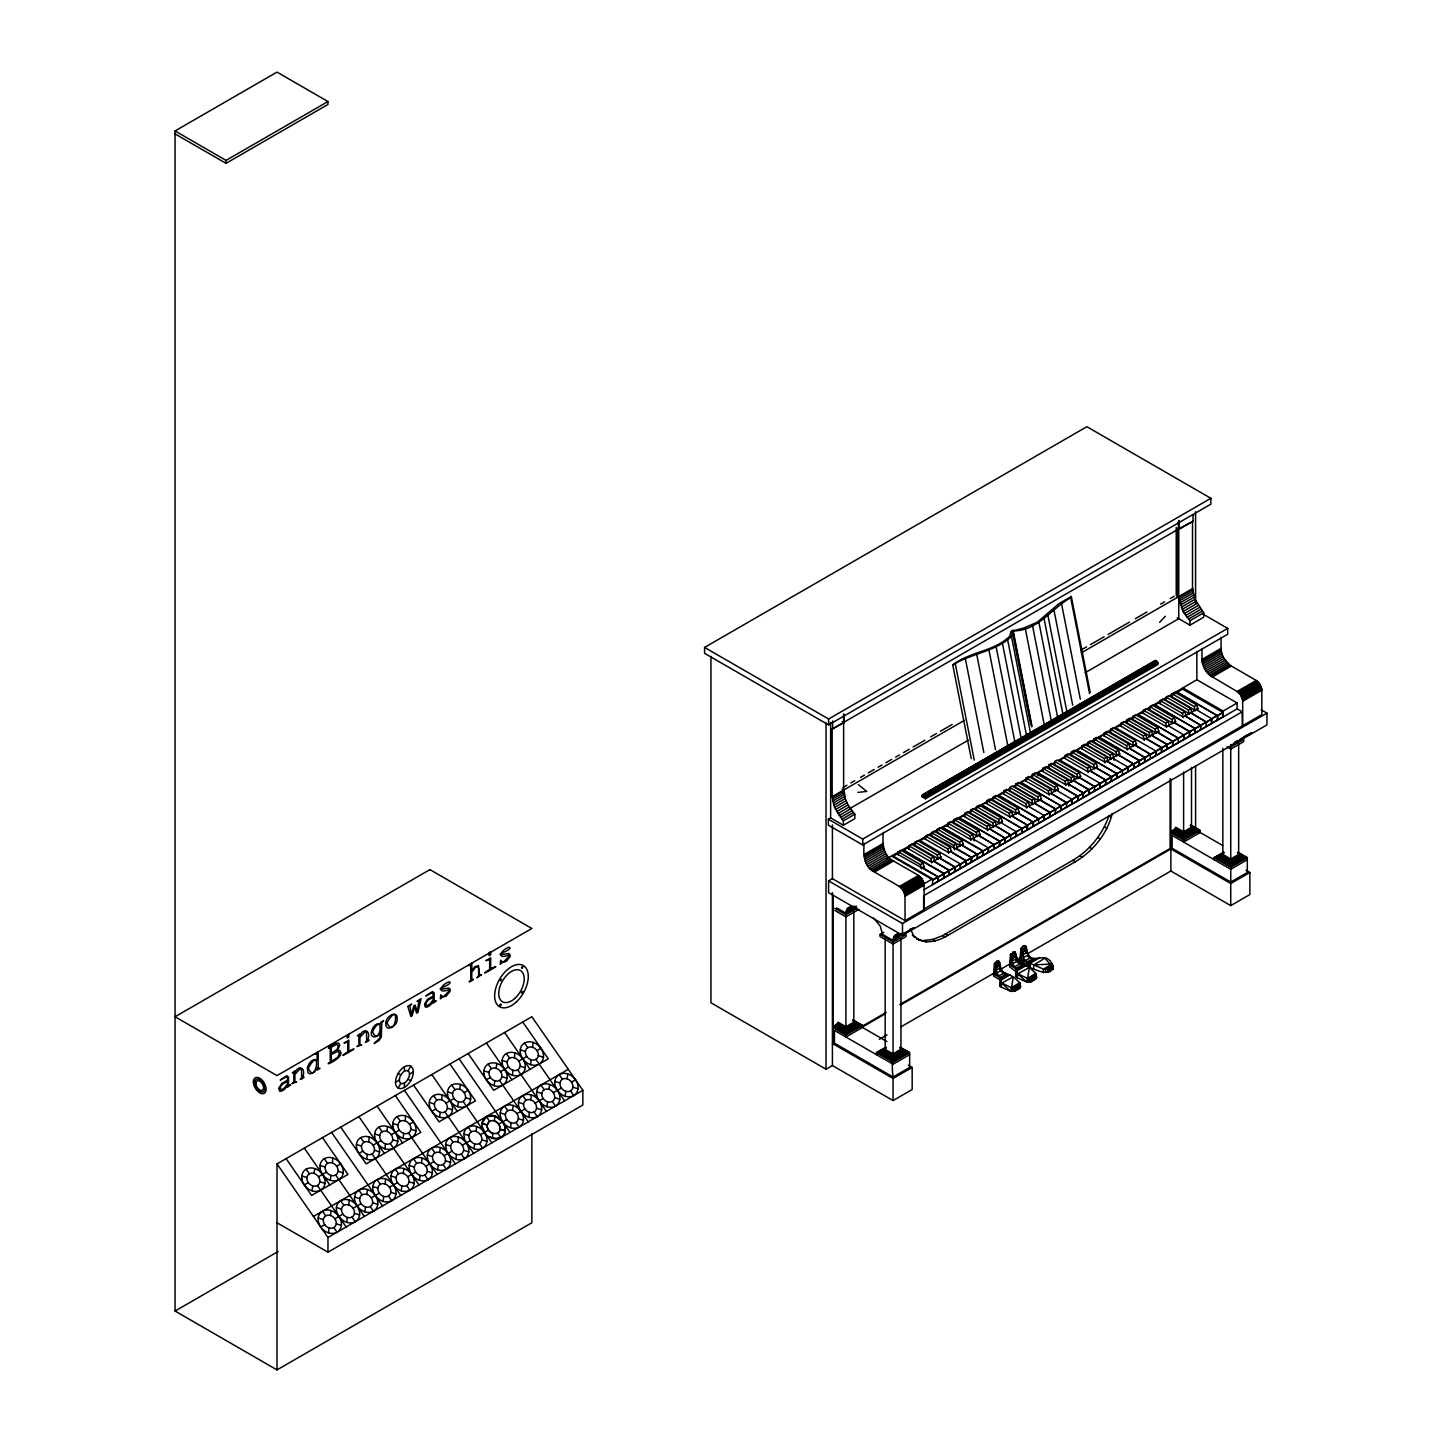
<?xml version="1.0" encoding="UTF-8"?>
<svg xmlns="http://www.w3.org/2000/svg" width="1442" height="1442" viewBox="0 0 1442 1442"><rect width="100%" height="100%" fill="white"/><g stroke="black" fill="none" stroke-linecap="round" stroke-linejoin="round"><path stroke-width="1.5" d="M834.882 1028.597L845.913 1034.959L862.478 1025.406C853.988 1019.746 843.083 1026.524 845.913 1037.032L862.478 1027.461L862.478 1025.406L853.285 1020.089M893.067 1077.012C891.264 1064.196 891.408 1043.269 909.632 1052.624L909.632 1067.459L893.067 1077.012L834.449 1043.179L834.449 1030.399L893.067 1064.25L909.632 1054.679M908.802 848.689L908.802 845.751L911.47 844.219L933.641 857.017L934.524 861.361M951.287 851.681L950.404 847.337L928.233 834.539L925.566 836.072L925.566 839.01L924.304 838.271L926.954 836.739M963.13 844.85L962.229 840.506L940.058 827.708L937.408 829.24L937.408 832.178L936.128 831.439M974.089 840.938L972.755 834.431L950.584 821.634L947.917 823.166L947.917 826.104L946.637 825.365M979.893 835.17L978.992 830.826L956.821 818.029L954.171 819.561L954.171 822.499L952.892 821.76L955.541 820.228M990.402 829.096L989.518 824.752L967.33 811.954L964.68 813.486L964.68 816.424L963.4 815.685M996.206 825.779L995.377 821.363L973.206 808.565L970.646 810.043L970.646 812.982L969.384 812.243M1002.226 822.264L1001.343 817.92L979.172 805.123L976.504 806.655L976.504 809.593L975.243 808.872M1018.989 812.585L1018.106 808.241L995.935 795.443L993.268 796.975L993.268 799.913L992.006 799.192M1009.761 790.396L1009.761 787.458L1012.302 785.98L1034.491 798.796L1035.32 803.212M1090.981 771.037L1090.08 766.693L1067.909 753.896L1065.259 755.428L1065.259 758.366L1063.98 757.627M1107.726 761.358L1106.843 757.014L1084.672 744.216L1082.023 745.748L1082.023 748.686L1080.743 747.947M1113.963 760.258L1112.701 753.625L1090.531 740.827L1087.989 742.306L1087.989 745.244L1086.709 744.505M1119.569 754.527L1118.668 750.182L1096.497 737.385L1093.847 738.917L1093.847 741.855L1092.567 741.116M1130.077 748.452L1129.194 744.108L1107.023 731.31L1104.356 732.842L1104.356 735.78L1103.094 735.041M1136.332 744.847L1135.431 740.503L1113.26 727.705L1110.61 729.237L1110.61 732.175L1109.331 731.436M1172.13 835.441L1172.13 848.22L1230.747 882.053L1247.312 872.5L1247.312 857.666L1238.119 852.348M1026.271 953.018L1026.307 947.106L1025.064 945.61L1023.225 945.916L1020.954 948.62L1019.782 960.967C1023.874 965.167 1055.724 982.453 1052.245 964.031C1045.72 951.305 1035.572 963.112 1027.587 955.938M836.739 907.955L845.913 913.255L848.293 907.685L855.737 907.054M873.582 918.049L880.251 926.143L882.612 934.434L893.067 940.472L895.446 934.903L903.575 933.875M1230.801 744.451L1230.747 745.514L1241.202 739.476M1010.049 974.864L1001.289 979.911L1000.514 982.399L1012.789 988.419L1019.602 985.661L1015.24 988.635L1015.384 990.744L1019.927 988.022L1020.089 984.201L1012.789 988.419L1010.824 991.375L1001.271 987.067L1001.667 983.102L1013.366 976.775L1019.8 982.759L1020.521 986.995L1014.645 991.069L1010.824 991.375L1013.366 976.775L1001.253 971.133M1026.109 965.599L1017.349 970.646L1016.574 973.116L1028.849 979.136L1035.662 976.396L1031.282 979.37L1031.445 981.479L1035.987 978.758L1036.149 974.936L1028.849 979.136L1026.866 982.11L1017.331 977.802L1017.728 973.819L1029.426 967.51L1035.861 973.476L1036.582 977.712L1030.706 981.786L1026.866 982.11L1029.426 967.51L1017.313 961.868M1043.251 972.647L1043.431 969.114L1052.245 964.031L1053.255 968.087L1045.558 972.539L1045.522 969.511L1052.822 965.311L1053.057 968.898L1047.775 971.944L1047.631 969.475L1052.822 965.311L1052.714 967.185L1044.855 958.155L1033.896 964.914L1033.535 968.916M883.387 832.322C882.107 842.452 882.919 856.025 893.571 861.018L918.518 875.42L921.961 878.737L924.106 884.307L924.16 909.578L905.053 920.609L904.999 895.338L902.836 889.786L899.411 886.451L874.465 872.049C863.812 867.057 862.983 853.484 864.263 843.354M1017.331 977.802L1015.709 975.946L1017.007 969.366L1009.634 964.59L1010.409 954.694L1014.519 951.702L1019.71 963.905L1014.537 966.897C1012.284 963.13 1009.688 956.425 1013.888 953.198L1015.763 953.198L1009.634 964.59L1009.634 966.825L1017.007 972.341L1017.007 969.366L1024.181 965.221M1006.534 976.09L1006.137 974.089L1000.063 977.586L993.592 973.855L994.349 963.977L996.62 961.255L998.459 960.967L999.703 962.463L1000.568 967.744L1003.668 973.17L998.477 976.162L993.592 973.855L995.971 964.626L997.828 962.463L999.703 962.463L993.592 973.855L993.592 976.09L1000.063 979.839L1000.802 983.48C1003.037 976.342 992.547 972.629 995.971 964.626L994.349 963.977M312.121 1190.822L312.68 1185.919M314.122 1173.428L314.698 1168.525M330.308 1180.313L330.885 1175.41M332.327 1162.919L332.886 1158.016M328.506 1232.856L329.064 1227.953M330.506 1215.462L331.083 1210.577M346.693 1222.347L347.27 1217.445M348.712 1204.971L349.27 1200.068M366.701 1159.296L367.277 1154.393M368.719 1141.92L369.278 1137.017M364.898 1211.839L365.457 1206.936M366.899 1194.463L367.476 1189.56M384.906 1148.787L385.465 1143.885M386.907 1131.411L387.483 1126.508M383.103 1201.33L383.662 1196.445M385.104 1183.954L385.663 1179.051M403.093 1138.279L403.67 1133.394M405.112 1120.903L405.671 1116M401.291 1190.84L401.849 1185.937M403.291 1173.446L403.868 1168.543M419.496 1180.331L420.055 1175.428M421.497 1162.937L422.055 1158.034M439.594 1117.226L440.171 1112.323M441.613 1099.831L442.171 1094.929M437.683 1169.822L438.26 1164.92M439.702 1152.428L440.261 1147.526M457.799 1106.717L458.358 1101.814M459.8 1089.323L460.377 1084.42M455.888 1159.314A12.87 10.4 46.1 0 0 468.758 1151.888A12.87 10.4 46.1 0 0 458.448 1137.035A12.87 10.4 46.1 0 0 445.596 1144.461L446.497 1150.518L450.264 1155.961L455.888 1159.314L456.447 1154.411M457.889 1141.92L458.448 1137.035M474.076 1148.805A12.87 10.4 46.1 0 0 486.945 1141.379A12.87 10.4 46.1 0 0 476.653 1126.526A12.87 10.4 46.1 0 0 463.783 1133.953L464.703 1140.027L468.47 1145.453L474.076 1148.805L474.652 1143.903M476.094 1131.429L476.653 1126.526M494.191 1085.7L494.75 1080.797M496.192 1068.306L496.769 1063.421M496.282 1133.538L492.84 1133.394A7.21 5.822 46.1 0 1 487.072 1125.084L481.988 1123.444A12.87 10.4 46.1 0 1 486.278 1116.649L494.858 1116.018L502.663 1121.912A12.87 10.4 46.1 0 1 500.951 1137.612A12.87 10.4 46.1 0 1 492.281 1138.297L492.948 1133.34A7.21 5.822 46.1 0 1 487.18 1125.012L482.079 1123.39L486.387 1116.595A12.87 10.4 46.1 0 1 502.771 1121.84C515.154 1143.2 479.555 1143.668 482.079 1123.39M494.948 1115.964L494.282 1120.921A7.21 5.822 46.1 0 1 500.05 1129.248L505.151 1130.87L500.158 1129.176A7.21 5.822 46.1 0 0 494.39 1120.867L492.587 1120.596M512.379 1075.191L512.955 1070.288M514.397 1057.815L514.956 1052.912M510.576 1127.734L511.135 1122.831M512.577 1110.358L513.154 1105.455M530.584 1064.683L531.143 1059.78M532.585 1047.307L533.161 1042.404M528.763 1117.226L529.34 1112.323M530.782 1099.849L531.341 1094.947M546.969 1106.717L547.527 1101.832M548.969 1089.341L549.546 1084.438M565.174 1096.226L565.733 1091.324M567.175 1078.832L567.733 1073.929M1001.271 987.067L999.973 986.274L1000.514 982.399M1016.033 977.009L1016.574 973.116M1016.862 974.197L1017.349 970.646M1000.243 981.497L999.973 986.274M1015.709 975.946L1016.304 972.232M926.485 941.896L916.463 938.616C926.269 944.636 938.778 940.959 947.899 935.353L1075.335 861.775C1093.054 851.177 1107.492 833.602 1112.269 813.324M1001.289 979.911L1000.946 981.623L1000.946 978.631L1008.12 974.486M1000.063 970.124L998.891 961.363L999.468 965.743M1025.064 945.61L1026.307 947.106L1019.782 958.732L1025.082 960.805L1030.255 957.812L1027.173 952.387L1020.954 948.62L1023.55 958.029L1029.768 966.753L1030.579 963.004L1039.34 957.957M1030.381 732.338L1011.491 636.481L1012.825 630.929C1037.916 631.109 1051.11 608.65 1070.685 597.709L1071.316 596.501L1090.206 692.358M1017.637 961.832L1022.18 964.824L1016.123 968.321L1009.634 964.59L1012.014 955.361L1010.409 954.694M1052.588 967.077L1049.47 968.88L1047.775 971.944L1052.858 969.114L1052.732 966.537L1053.057 968.898M499.635 1130.78L500.158 1129.176M923.943 940.418L932.866 939.391L942.635 935.606L1072.794 860.315C1089.629 850.492 1102.499 834.269 1108.916 815.92L1111.458 817.398M922.123 795.389L1155.168 660.49L1157.529 662.148L1157.872 664.582L925.44 798.778L922.123 796.867L922.123 795.389L1155.835 660.508M398.118 1088.007L400.822 1083.321M408.032 1070.847A7.21 4.164 -60 0 0 399.506 1078.4A7.21 4.164 -60 0 0 405.743 1082.005A7.21 4.164 -60 0 0 408.032 1070.847L410.736 1066.161A12.617 7.282 -60 0 0 395.811 1079.391A12.617 7.282 -60 0 0 406.734 1085.7A12.617 7.282 -60 0 0 410.736 1066.161M488.405 1122.182L487.18 1125.012L489.595 1121.209L486.296 1116.667M498.824 1132.078L499.743 1130.726M1015.384 990.744L1018.358 986.833L1019.927 988.022L1014.645 991.069L1012.789 988.419L1012.825 991.429L1020.521 986.995L1019.8 982.759L1010.986 987.842M1031.445 981.479L1034.419 977.568L1035.987 978.758L1030.706 981.786L1028.849 979.136L1028.867 982.164L1034.653 978.83M876.502 1054.679L876.502 1052.624L883.135 1049.379L893.067 1055.129M1223.393 852.348L1214.182 857.666L1220.815 854.421L1230.747 860.171L1240.697 854.421L1247.312 857.666L1230.747 867.219L1214.182 857.666L1214.182 859.72M1159.62 622.349L1165.334 616.239M1022.558 952.153L1026.037 946.853L1022.558 949.269L1022.576 955.037L1027.173 952.387L1026.307 947.106M971.241 758.618L952.765 664.942C971.205 653.406 995.341 651.676 1011.491 636.481M952.765 664.942C969.889 651.46 994.349 651.568 1009.887 636.03L1011.04 631.308L1023.676 628.063L1037.357 622.187L1058.915 603.657L1071.316 596.501M496.174 1133.61L498.932 1132.024M995.971 967.51L1000.135 965.095M1012.032 958.245L1016.195 955.83M531.864 1133.574L531.864 1222.762L277.008 1369.9L175.059 1311.048L175.059 130.952L277.008 72.1L327.965 101.535L327.965 104.473L226.034 163.325L175.059 133.908M175.059 130.952L226.034 160.386L327.965 101.535M704.579 647.422L1086.853 426.706L1210.865 498.301L1210.865 504.195L828.591 724.911L704.579 653.316L704.579 647.422L828.591 719.017L1210.865 498.301M842.092 789.207L844.129 790.378L845.282 798.598L847.932 805.015L854.836 814.225L854.836 818.641L843.372 825.257L843.372 820.84L834.539 807.376L832.16 796.705L832.16 729.021L841.713 723.505M843.624 722.406L1178.763 528.908M1180.475 527.916L1193.039 521.265L1193.039 514.956M832.16 729.021L844.129 722.694L844.129 714.295M1177.231 597.601L1177.231 528.024L1179.268 529.214L1193.039 521.265M843.029 787.494L846.923 785.241M850.816 782.988L854.709 780.753M860.568 777.364L864.461 775.111M868.354 772.876L874.194 769.487M878.088 767.252L881.999 764.999M885.893 762.746L891.733 759.375M895.626 757.122L899.538 754.869M903.431 752.616L909.271 749.245M913.165 746.992L924.863 740.251M930.703 736.88L936.543 733.491M940.454 731.238L952.135 724.497M1080.743 650.252L1086.583 646.881M1090.476 644.628L1104.121 636.751M1108.015 634.498L1129.447 622.133M1135.305 618.744L1146.985 612.003M1160.63 604.126L1164.523 601.873M1170.363 598.502L1174.257 596.249M832.16 796.705L964.428 720.351M1081.338 652.847L1192.516 588.66L1194.931 599.313L1203.746 612.778L1203.746 617.194L1189.974 625.143L1177.231 617.789M832.665 797.011L844.129 790.378M1176.221 527.448L1176.221 595.131L1179.268 596.898L1193.039 588.949M832.683 798.94L844.147 792.325M1189.974 625.143L1189.974 620.727L1183.089 611.516L1179.304 598.845L1193.057 590.896M832.881 800.977L844.345 794.362M1179.502 600.863L1193.273 592.932M833.26 803.086L844.742 796.453M1179.88 602.972L1193.652 595.023M833.818 805.213L845.282 798.598M1180.439 605.099L1194.21 597.168M834.539 807.376L846.003 800.761M1181.16 607.262L1194.931 599.313M835.423 809.521L846.887 802.906M1182.043 609.407L1195.815 601.458M836.45 811.63L847.932 805.015M1183.089 611.516L1196.842 603.567M837.622 813.685L849.086 807.069M1184.243 613.571L1198.014 605.622M1202.844 614.04L1227.701 628.388L1227.701 634.264L862.731 844.976L828.339 825.112L828.339 819.218L830.628 817.902L843.372 825.257M849.464 808.782L968.321 740.161M1085.231 672.675L1178.763 618.672L1178.763 520.508M838.92 815.667L850.383 809.034M1185.54 615.536L1199.293 607.605M840.307 817.524L851.789 810.909M1186.928 617.41L1200.699 609.461M841.804 819.254L853.267 812.639M1188.424 619.141L1202.177 611.192M843.372 820.84L854.836 814.225M1189.974 620.727L1203.746 612.778M395.505 1082.239L399.326 1080.022M409.528 1074.146L413.349 1071.929M277.008 1369.9L277.008 1163.892L531.864 1016.754L582.838 1090.332L582.838 1105.041L327.965 1252.179L277.008 1222.762M922.465 794.83L1156.214 660.688M923.781 794.866L1156.574 660.941M922.123 796.867L1156.935 661.283M924.142 795.137L924.827 795.894L1157.259 661.698M925.44 798.778L925.097 796.345L1157.529 662.148M925.295 796.813L1157.728 662.635M925.44 797.3L1157.872 663.104M828.339 819.218L862.731 839.082L1227.701 628.388M864.263 854.385L883.387 843.354M1242.229 725.344L1242.229 711.807L923.655 895.734L923.655 909.271L1242.734 725.65L1242.68 700.379L1240.535 694.81L1237.092 691.493L1209.514 675.162L1204.935 669.485L1202.304 662.671L1201.961 659.427L1221.068 648.395L1221.068 637.364M864.173 855.935L883.297 844.904M1202.033 661.013L1221.158 649.981L1221.068 648.395M864.299 857.611L883.423 846.58M1202.304 662.671L1221.41 651.64L1221.158 649.981M864.641 859.36L883.748 848.329M1202.736 664.383L1221.843 653.352L1221.41 651.64M1261.101 709.77L1266.941 713.141L1266.941 724.911L902.494 935.317L828.591 892.652L828.591 880.882L832.413 878.665L905.053 920.609M304.298 1184.927L308.3 1182.62M318.502 1176.726L326.505 1172.112M336.707 1166.217L340.691 1163.91M358.896 1153.402L362.897 1151.095M373.099 1145.218L381.103 1140.586M391.287 1134.71L399.29 1130.095M409.492 1124.201L413.493 1121.894M431.789 1111.331L435.79 1109.024M445.975 1103.13L453.978 1098.516M464.18 1092.621L468.181 1090.314M486.369 1079.806L490.37 1077.498M500.572 1071.604L508.575 1066.99M518.778 1061.114L526.763 1056.481M536.965 1050.605L540.966 1048.298M865.182 861.162L884.288 850.131M1203.313 666.096L1222.437 655.065L1221.843 653.352M865.903 862.947L885.028 851.916M1204.052 667.808L1223.177 656.777L1222.437 655.065M866.822 864.695L885.929 853.664M1204.935 669.485L1224.06 658.435L1229.936 665.177L1256.216 680.462L1259.641 683.778L1261.804 689.348L1261.84 714.601L1242.734 725.65M1205.945 671.071L1225.051 660.039M867.868 866.354L886.992 855.304M1207.044 672.567L1226.169 661.536M869.057 867.868L888.164 856.836M897.014 854.024L898.294 854.764L898.294 851.825L900.944 850.275L923.114 863.091L924.016 867.417M913.777 844.345L915.057 845.084L915.057 842.146L917.707 840.614L939.878 853.412L940.779 857.756M932.812 833.35L930.27 834.828L931.532 835.567L931.532 832.629L934.092 831.151L956.262 843.949L957.091 848.365M985.751 802.797L987.031 803.518L987.031 800.58L989.681 799.048L1011.851 811.846L1012.753 816.19M1002.514 793.118L1003.794 793.857L1003.794 790.901L1006.444 789.369L1028.615 802.167L1029.516 806.511M1014.357 786.287L1015.619 787.026L1015.619 784.069L1018.286 782.537L1040.457 795.335L1041.34 799.679M1024.865 780.212L1026.145 780.951L1026.145 777.995L1028.795 776.463L1050.966 789.279L1051.867 793.605M1031.12 776.607L1032.382 777.346L1032.382 774.39L1035.05 772.858L1057.22 785.674L1058.104 790M1041.629 770.533L1042.908 771.272L1042.908 768.334L1045.558 766.784L1067.729 779.599L1069.063 786.106M1047.595 767.09L1048.875 767.829L1048.875 764.873L1051.416 763.413L1073.587 776.211L1074.434 780.627M1053.453 763.701L1054.733 764.44L1054.733 761.502L1057.383 759.97L1079.571 772.768L1080.455 777.112M1070.216 754.022L1071.496 754.761L1071.496 751.823L1074.146 750.291L1096.317 763.088L1097.218 767.432M1119.857 725.38L1121.119 726.101L1121.119 723.163L1123.787 721.631L1145.957 734.429L1146.841 738.773M1125.823 721.919L1127.103 722.658L1127.103 719.72L1129.645 718.242L1151.816 731.04L1152.645 735.456M1132.961 719.27L1132.961 716.332L1135.611 714.799L1157.782 727.597L1158.683 731.941M1143.47 713.213L1143.47 710.257L1146.138 708.725L1168.308 721.523L1169.192 725.867M1149.562 708.22L1148.445 708.869L1149.725 709.608L1149.725 706.652L1152.374 705.12L1174.545 717.918L1175.446 722.262M1161.621 701.263L1158.953 702.795L1160.233 703.534L1160.233 700.578L1162.901 699.046L1185.072 711.843L1185.955 716.187M1167.479 697.874L1164.938 699.352L1166.199 700.073L1166.199 697.135L1168.759 695.675L1190.93 708.473L1191.759 712.889M1173.446 694.431L1170.796 695.963L1172.076 696.702L1172.076 693.746L1174.725 692.214L1196.896 705.03L1197.797 709.356M887.046 858.603L892.31 855.575L932.577 878.809L932.577 884.703M1058.049 760.709L1196.86 679.741L1237.128 702.993L1237.128 708.869L923.817 889.768M1208.252 673.937L1227.358 662.905M870.337 869.238L889.444 858.206M1009.634 788.666L892.31 855.575M1013.203 786.611L1054.39 762.818M899.682 852.492L892.562 856.602L930.901 878.737M903.341 850.365L943.753 873.546L943.753 877.962M909.055 847.067L903.737 850.149L944.005 873.401L943.483 878.106M916.427 842.813L913.525 844.489L937.985 858.621M920.104 840.686L960.498 864.01M920.501 840.47L924.034 838.415L948.512 852.546L950.296 851.519L966.356 860.928L971.674 857.864M939.03 829.763L935.876 831.583L960.336 845.715M942.455 827.78L983.102 851.249L988.185 848.04L988.185 852.294M948.169 824.482L942.834 827.564L983.102 850.816L982.849 855.376M955.794 820.083L959.345 818.029L999.612 841.281L999.612 845.697M966.068 814.153L959.597 817.884L999.865 841.137L999.36 845.841M972.178 810.62L969.114 812.387L993.592 826.518M976.36 808.205L974.99 809.016L999.45 823.13M978.145 807.178L981.696 805.141L1022.216 828.681L1027.551 825.599M987.283 801.914L981.948 804.978L1022.216 828.681M988.671 801.103L994.656 797.66M998.333 795.533L1038.979 819.002L1044.062 815.775L1044.062 820.047M1004.299 792.091L998.711 795.317L1038.979 819.002M1009.887 788.864L1008.228 789.819L1032.706 803.933M1017.259 784.61L1014.087 786.431L1038.564 800.562M1020.684 782.627L1061.33 806.096L1066.413 802.87M1027.515 778.68L1021.062 782.411L1061.33 806.096M1034.022 774.931L1030.85 776.751L1055.328 790.883M1037.447 772.948L1078.093 796.417L1083.429 793.334M1044.549 768.856L1037.825 772.732L1078.093 796.417M1049.001 766.279L1047.343 767.234L1071.803 781.366M1054.589 763.052L1053.201 763.845L1077.679 777.977M1059.798 760.042L1100.192 783.367M1060.176 759.826L1066.629 756.095M1072.884 752.49L1069.964 754.166L1094.442 768.298M1073.136 752.345L1076.687 750.291L1117.208 773.831L1122.291 770.605M1082.275 747.064L1076.94 750.146L1117.208 773.831M1083.645 746.271L1088.115 743.693M1095.235 739.584L1092.315 741.278L1116.775 755.392M1095.487 739.44L1099.038 737.385L1139.306 760.637L1139.306 765.053M1105.744 733.509L1099.291 737.241L1139.559 760.493L1139.036 765.197M1105.996 733.365L1112.251 729.76M1115.657 727.795L1156.051 751.102M1116.054 727.561L1121.642 724.335M1128.365 720.459L1125.571 722.082L1150.031 736.195M1128.617 720.315L1131.429 718.693L1155.889 732.806M1131.682 718.549L1134.331 717.016M1138.008 714.89L1178.673 738.358L1183.738 735.132L1183.738 739.404M1144.858 710.942L1138.405 714.673L1178.673 738.358M1154.772 705.21L1195.418 728.679L1200.501 725.452L1200.501 729.724M1173.698 694.287L1177.123 692.304L1217.643 715.845L1222.6 712.69M1209.514 675.162L1228.62 664.131M871.689 870.409L890.795 859.378M1210.811 676.226L1229.936 665.177M873.077 871.347L892.183 860.315M874.465 872.049L893.571 861.018M1212.145 677.091L1231.27 666.06M898.294 851.825L920.465 864.623L923.114 863.091M908.802 845.751L930.973 858.549L933.641 857.017M915.057 842.146L937.228 854.944L939.878 853.412M925.566 836.072L947.736 848.869L950.404 847.337M931.532 832.629L953.721 845.427L956.262 843.949M937.408 829.24L959.579 842.038L962.229 840.506M947.917 823.166L970.087 835.963L972.755 834.431M954.171 819.561L976.342 832.358L978.992 830.826M964.68 813.486L986.851 826.284L989.518 824.752M970.646 810.043L992.817 822.841L995.377 821.363M976.504 806.655L998.693 819.453L1001.343 817.92M987.031 800.58L1009.202 813.378L1011.851 811.846M993.268 796.975L1015.438 809.773L1018.106 808.241M1003.794 790.901L1025.965 803.717L1028.615 802.167M1009.761 787.458L1031.931 800.256L1034.491 798.796M1015.619 784.069L1037.789 796.885L1040.457 795.335M1026.145 777.995L1048.316 790.811L1050.966 789.279M1032.382 774.39L1054.553 787.206L1057.22 785.674M1042.908 768.334L1065.079 781.131L1067.729 779.599M1048.875 764.873L1071.046 777.689L1073.587 776.211M1054.733 761.502L1076.904 774.3L1079.571 772.768M1065.259 755.428L1087.43 768.226L1090.08 766.693M1071.496 751.823L1093.667 764.62L1096.317 763.088M1082.023 745.748L1104.193 758.546L1106.843 757.014M1087.989 742.306L1110.16 755.103L1112.701 753.625M1093.847 738.917L1116.018 751.715L1118.668 750.182M1104.356 732.842L1126.544 745.64L1129.194 744.108M1110.61 729.237L1132.781 742.035L1135.431 740.503M1121.119 723.163L1143.29 735.961L1145.957 734.429M1127.103 719.72L1149.274 732.518L1151.816 731.04M1132.961 716.332L1155.132 729.129L1157.782 727.597M1143.47 710.257L1165.641 723.055L1168.308 721.523M1149.725 706.652L1171.895 719.45L1174.545 717.918M1160.233 700.578L1182.404 713.393L1185.072 711.843M1166.199 697.135L1188.37 709.933L1190.93 708.473M1172.076 693.746L1194.246 706.562L1196.896 705.03M313.419 1216.453L568.274 1069.315M847.157 908.766L851.159 906.153M846.706 909.469L851.934 906.459M846.364 910.299L853.34 906.261M846.112 911.2L854.818 906.171M924.394 866.462L922.61 867.507L938.418 877.06L943.753 873.978M941.157 856.8L939.373 857.828L955.181 866.948L954.91 871.509M951.666 850.726L950.548 851.375L966.356 860.928M963.508 843.894L961.724 844.922L977.514 854.475L982.849 851.411L982.597 855.521M972.899 838.469L978.235 835.387L994.277 844.814L999.612 841.731M980.272 834.215L978.487 835.242L994.277 844.814M1000.838 822.337L1002.623 821.309M1019.386 811.63L1017.601 812.657L1033.391 822.228L1038.474 819.002M1028.777 806.204L1034.094 803.122L1050.155 812.549L1055.49 809.467M1041.719 798.724L1039.934 799.751L1055.742 808.872L1055.238 813.594M1056.698 790.072L1058.482 789.044M1080.833 776.138L1079.049 777.184L1094.857 786.737L1100.192 783.655L1099.94 787.783M1097.596 766.477L1095.812 767.505L1111.62 776.625L1111.115 781.33M1112.575 757.825L1117.911 754.743L1133.971 764.17L1139.306 761.088M1119.947 753.571L1118.163 754.599L1133.971 764.17M1136.711 743.892L1134.926 744.919L1150.734 754.49L1156.051 751.408L1155.799 755.518M1159.062 730.986L1157.277 732.013L1173.085 741.585L1178.15 738.358M1168.453 725.56L1173.788 722.478L1189.83 731.905L1194.913 728.679L1194.913 732.951M1175.825 721.306L1174.04 722.334L1189.83 731.455L1189.578 736.015M1196.391 709.428L1198.176 708.401M845.967 912.191L856.422 906.153M845.913 913.255L856.368 907.216M857.053 908.28L845.913 914.715L834.774 908.28M858.909 909.343L845.913 916.842L834.774 910.407M899.411 886.451L918.518 875.42M1237.092 691.493L1256.216 680.462M900.15 886.938L919.257 875.889M1237.831 691.962L1256.937 680.93M900.871 887.515L919.978 876.484M1238.552 692.557L1257.676 681.525M901.574 888.2L920.681 877.151M1239.255 693.223L1258.361 682.192M902.223 888.957L921.348 877.908M1239.922 693.981L1259.028 682.949M902.836 889.786L921.961 878.737M1240.535 694.81L1259.641 683.778M175.059 1311.048L278.162 1251.512M320.701 1226.962L324.702 1224.655M334.886 1218.76L342.89 1214.146M353.092 1208.27L361.095 1203.637M371.279 1197.761L379.282 1193.129M389.484 1187.253L397.487 1182.638M407.671 1176.744L415.675 1172.13M425.877 1166.236L433.88 1161.621M444.064 1155.727L452.067 1151.113M462.269 1145.236L470.272 1140.604M480.456 1134.728L488.568 1130.041M498.662 1124.219L506.773 1119.533M516.957 1113.657L524.96 1109.024M535.162 1103.148L543.165 1098.534M553.349 1092.639L561.353 1088.025M571.555 1082.131L575.556 1079.824M903.395 890.651L922.501 879.62M1241.075 695.693L1260.2 684.662M903.882 891.571L922.988 880.539M1241.562 696.612L1260.687 685.581M904.296 892.526L923.403 881.495M1241.977 697.567L1261.083 686.518M904.621 893.481L923.727 882.432M1242.301 698.523L1261.426 687.473M904.855 894.419L923.962 883.387M1242.535 699.46L1261.66 688.429M923.817 883.874L932.577 878.809M1182.837 687.834L1223.104 711.068L1237.128 702.993M904.999 895.338L924.106 884.307M1242.68 700.379L1261.804 689.348M1217.643 715.845L1177.375 692.16L1182.584 689.15L1222.852 712.402L932.577 880.143L937.895 877.06L937.895 881.332M905.053 896.221L924.16 885.172M944.005 873.834L949.07 870.607L949.07 874.879M907.288 848.094L931.748 862.226L933.533 861.198L949.593 870.607L954.658 867.381L954.658 871.653M960.769 864.155L965.834 860.928L965.834 865.2M971.421 861.974C968.321 857.449 980.632 850.221 977.009 858.747M988.437 847.878L993.772 844.814L993.772 849.068M999.865 841.587L1004.948 838.361L1004.948 842.615M963.148 815.848L987.626 829.961L989.41 828.934L1005.453 838.361L1010.536 835.134M1005.453 838.361L989.663 828.789L994.998 825.707L1011.04 835.134L1016.123 831.908L1016.123 836.162M1016.376 831.764L1021.711 828.681L1021.711 832.935M1027.299 829.727C1024.199 825.185 1036.51 817.956 1032.887 826.5M1044.314 815.631L1049.65 812.549L1049.65 816.821M1055.742 809.322L1060.825 806.096L1060.825 810.368M1024.613 780.356L1049.073 794.488L1050.858 793.461L1066.918 802.87L1072.001 799.643L1072.001 803.915M1072.253 803.771C1068.937 799.301 1081.139 792.217 1077.589 800.689M1083.176 797.462C1080.076 792.938 1092.369 785.71 1088.764 794.236M1083.681 793.19L1067.873 783.637L1073.208 780.555L1089.269 789.964L1094.352 786.737M1100.444 783.511L1105.527 780.284L1105.527 784.556M1063.727 757.771L1088.187 771.903L1089.972 770.875L1106.032 780.284L1111.367 777.22M1111.62 777.058L1116.703 773.831L1116.703 778.103M1080.491 748.092L1104.951 762.223L1106.735 761.196L1122.795 770.605L1127.86 767.378L1127.86 771.65M1128.131 771.506C1124.814 767.036 1136.999 759.952 1133.448 768.424M1139.559 760.943L1144.624 757.717L1144.624 761.971M1102.842 735.204L1127.302 749.317L1129.086 748.29L1145.146 757.717L1150.211 754.49M1156.322 751.264L1161.387 748.038L1161.387 752.291M1167.227 744.667L1172.562 741.585L1172.562 745.856M1183.99 734.987L1189.326 731.905L1189.326 736.177M1195.418 728.679L1155.15 704.994L1158.701 702.939L1183.179 717.071L1184.963 716.043L1201.006 725.452L1206.089 722.226M1201.006 725.452L1185.216 715.881L1190.551 712.817L1206.593 722.226L1211.677 718.999L1211.677 723.271M1211.929 723.127C1208.63 718.675 1220.671 711.681 1217.138 720.117M1242.734 701.245L1261.84 690.213M932.577 884.415L1222.6 716.962L1222.852 712.402M327.965 1252.179L327.965 1237.47L582.838 1090.332M880.071 934.434L893.067 941.95L906.063 934.434L906.063 936.561L893.067 944.059L880.071 936.561L880.071 934.434L883.784 932.289M828.591 880.882L902.494 923.547L1266.941 713.141M894.833 935.389L898.312 933.371M894.31 935.984L897.789 933.983M893.86 936.705L899.087 933.677M893.517 937.516L900.475 933.497M893.265 938.418L901.971 933.389M893.121 939.409L903.557 933.371L893.067 940.472M1234.28 742.432L1237.759 740.431M1244.158 736.718L1247.654 734.645M904.206 933.334L911.164 929.315M1250.593 733.347L1239.796 739.566L1241.274 738.917M902.89 934.272L914.03 927.837L911.723 928.612M1242.319 738.304L1251.728 732.878M838.018 1022.162L845.913 1026.722L853.826 1022.162L853.826 911.542M1175.699 827.203L1183.612 831.764L1191.507 827.203L1191.507 767.468M1183.612 832.935L1193.543 827.203L1200.177 830.448L1200.177 832.503L1183.612 842.056L1183.612 832.935L1175.32 828.159M856.188 1022.558L845.913 1028.488L837.369 1023.55M1193.868 827.6L1183.612 833.512L1175.05 828.573M856.548 1022.937L845.913 1029.065L837.045 1023.946M1194.246 827.96L1183.612 834.107L1174.743 828.988M856.981 1023.279L845.913 1029.678L836.702 1024.343M1194.661 828.321L1183.612 834.702L1174.383 829.384M857.449 1023.622L845.913 1030.273L836.306 1024.739M1195.13 828.663L1183.612 835.315L1174.004 829.781M857.954 1023.946L845.913 1030.886L835.603 1024.938M1195.652 828.988L1183.612 835.927L1173.283 829.979M858.513 1024.235L845.913 1031.499L835.116 1025.28M1196.193 829.276L1183.612 836.54L1172.815 830.304M859.108 1024.505L845.913 1032.111L834.612 1025.586M1196.788 829.529L1183.612 837.153L1172.31 830.628M860.387 1024.956L845.913 1033.301L835.062 1027.046M1198.068 829.997L1183.612 838.343L1170.958 831.025M861.18 1026.866L886.271 1012.374M899.79 1004.569L1170.093 848.509L1230.747 883.531L1249.872 872.5L1249.872 894.563L1230.747 905.594L1170.868 871.022L1027.786 953.631M862.01 1027.263L885.316 1013.816M900.853 1004.84L1170.868 848.959M995.971 970.394L1000.568 967.744L995.971 964.626M1012.032 961.129L1016.628 958.461L1014.934 952.081L1015.438 955.848M710.942 656.38L710.942 1002.767L826.032 1069.225L832.413 1065.548L893.067 1100.57L912.173 1089.521L912.173 1067.459L908.316 1065.223M879.314 1039.34L887.028 1034.887M900.547 1027.083L995.052 972.521M1000.838 969.186L1010.463 963.635M1016.231 960.3L1020.089 958.065M1001.829 970.556L993.592 973.855M1028.434 955.199L1019.782 958.732L1026.253 964.716L1026.65 962.229L1032.724 958.732L1027.876 955.938M1035.825 958.497L1028.651 962.643L1019.782 958.732M885.712 1047.307L876.502 1052.624L893.067 1062.195L909.632 1052.624L900.421 1047.307M886.019 1047.415L877.223 1052.498L893.067 1061.654L908.911 1052.498L900.114 1047.415M1223.717 852.456L1214.903 857.539L1230.747 866.696L1246.591 857.539L1237.795 852.456M886.433 1047.469L877.926 1052.354L893.067 1061.096L908.208 1052.354L899.916 1047.793M1224.132 852.51L1215.606 857.395L1230.747 866.137L1245.888 857.395L1237.38 852.51M886.163 1047.974L879.26 1051.957L893.067 1059.924L906.874 1051.957L899.97 1047.974M1223.843 853.015L1216.94 856.999L1230.747 864.966L1244.554 856.999L1237.651 853.015M885.172 938.76L885.172 1049.379L893.067 1053.94L900.962 1049.379L900.962 938.76M1222.852 748.236L1222.852 854.421L1230.747 858.981L1238.66 854.421L1238.66 743.802M903.323 1049.776L893.067 1055.706L882.81 1049.776M1241.021 854.818L1230.747 860.748L1220.491 854.818M1027.046 978.577L1035.861 973.476L1036.582 977.712M903.701 1050.155L893.067 1056.301L882.432 1050.155M1241.382 855.196L1230.747 861.325L1220.112 855.196M904.134 1050.515L893.067 1056.896L881.999 1050.515M1241.814 855.539L1230.747 861.937L1219.698 855.539M904.603 1050.839L893.067 1057.509L881.531 1050.839M1242.283 855.881L1230.747 862.532L1219.229 855.881M905.107 1051.164L893.067 1058.122L881.026 1051.164M1242.788 856.206L1230.747 863.145L1218.706 856.206M905.666 1051.452L893.067 1058.716L880.467 1051.452M1243.346 856.494L1230.747 863.758L1218.166 856.494M906.243 1051.723L893.067 1059.329L879.89 1051.723M1243.941 856.764L1230.747 864.371L1217.571 856.764M907.523 1052.173L893.067 1060.519L878.611 1052.173M1245.221 857.215L1230.747 865.56L1216.291 857.215M1247.312 859.72L1230.747 869.292L1170.724 834.63M832.413 1043.467L893.067 1078.49L912.173 1067.459M1026.74 949.737L1024.433 950.909L1021.369 947.754M489.487 1121.281L492.677 1120.524M1251.025 733.275L1249.403 733.654M1052.858 969.114L1043.431 969.114L1028.651 962.643L1029.768 966.753M1009.634 964.59L1017.89 961.291L1016.123 960.841L1016.628 958.461L1012.014 955.361M857.918 792.415L866.768 791.424L858.351 784.592M1033.896 964.914L1052.245 964.031M1031.282 979.37L1030.706 981.786M1015.24 988.635L1014.645 991.069M520.292 1049.83L525.375 1051.47M538.353 1055.634L543.454 1057.256M502.086 1060.339L507.187 1061.961M520.165 1066.125L525.248 1067.765M554.864 1081.356L559.965 1082.996M572.943 1087.16L578.026 1088.8M483.899 1070.847L488.982 1072.469M501.96 1076.633L507.061 1078.274M536.676 1091.864L541.759 1093.505M554.737 1097.668L559.838 1099.291M518.471 1102.373L523.572 1104.013M536.55 1108.177L541.633 1109.799M447.507 1091.846L452.59 1093.487M465.568 1097.65L470.669 1099.291M500.284 1112.882L505.367 1114.522M518.345 1118.668L523.446 1120.308M429.301 1102.355L434.402 1103.995M447.38 1108.159L452.464 1109.781M463.783 1133.953L468.884 1135.593M481.862 1139.739L486.945 1141.379M392.801 1123.426L397.902 1125.066M410.88 1129.23L415.963 1130.852M445.596 1144.461L450.679 1146.084M463.657 1150.247L468.758 1151.888M374.614 1133.935L379.697 1135.575M392.675 1139.739L397.776 1141.361M427.391 1154.97L432.492 1156.592M445.452 1160.756L450.553 1162.396M356.408 1144.443L361.509 1146.084M374.487 1150.229L379.57 1151.87M409.204 1165.46L414.287 1167.101M427.265 1171.264L432.348 1172.905M390.998 1175.969L396.099 1177.609M409.059 1181.773L414.16 1183.395M320.016 1165.46L325.117 1167.083M338.095 1171.246L343.178 1172.887M372.793 1186.478L377.894 1188.118M390.872 1192.282L395.955 1193.904M301.829 1175.951L306.912 1177.591M319.89 1181.755L324.991 1183.395M354.606 1196.986L359.689 1198.626M372.667 1202.772L377.768 1204.412M336.401 1207.495L341.502 1209.117M354.48 1213.281L359.563 1214.921M318.213 1218.003L323.296 1219.626M336.274 1223.789L341.375 1225.43M489.433 1136.909L492.371 1138.243M1237.128 708.869L1242.229 711.807M1170.543 696.107L1195.003 710.239M1164.685 699.496L1189.145 713.61M1227.034 746.956L1230.747 749.101L1243.743 741.603L1243.743 739.476L1230.747 746.974L1230.747 858.981M1148.192 709.013L1172.652 723.145M1141.938 712.618L1166.416 726.75L1168.2 725.705L1184.243 735.132M1173.085 741.585L1157.025 732.157L1151.689 735.24L1167.497 744.811M1119.605 725.524L1144.065 739.638L1145.849 738.61L1161.91 748.038L1166.975 744.811L1166.975 749.065M1150.734 754.49L1134.674 745.063L1129.338 748.146L1145.146 757.717M1109.078 731.599L1133.538 745.712M1086.457 744.649L1110.917 758.78M1190.966 825.13L1200.177 830.448L1183.612 840.001L1170.724 832.557M1190.641 825.239L1199.456 830.322L1183.612 839.46L1171.283 832.358M1190.227 825.293L1198.753 830.177L1183.612 838.92L1172.256 832.358M1190.515 825.797L1197.419 829.781L1183.612 837.748L1173.247 831.764M1198.158 831.331L1222.744 845.535M1245.996 870.265L1249.872 872.5M1094.857 786.737L1078.796 777.328L1073.461 780.41L1089.269 789.964M1041.376 770.677L1065.836 784.808L1067.621 783.781L1083.429 792.902L1083.429 797.318M1104.446 826.735L1107.005 828.213M1097.831 837.46L1100.372 838.938M1002.262 793.262L1026.722 807.394L1028.506 806.348L1044.567 815.775M1089.503 847.355L1092.045 848.815M1033.391 822.228L1017.331 812.801L1012.014 815.884L1027.804 825.455M991.754 799.337L1016.213 813.45M1080.022 855.737L1082.582 857.197M985.499 802.942L1009.977 817.055L1011.743 816.028L1027.551 825.148L1027.551 829.565M842.092 721.523L844.129 722.694M1072.794 860.315L1075.335 861.775M952.639 821.922L977.099 836.036M946.385 825.527L970.863 839.641L972.647 838.613L988.689 848.04M977.514 854.475L961.472 845.066L956.136 848.148L971.944 857.702M930.018 834.972L971.674 857.413L971.674 861.829M938.418 877.06L896.762 853.826M945.357 933.875L947.899 935.353M942.635 935.606L945.177 937.066M932.866 939.391L935.407 940.869M852.961 1020.197L861.757 1025.28L845.913 1034.437L833.602 1027.317M852.546 1020.251L861.054 1025.136L845.913 1033.878L834.558 1027.317M852.817 1020.756L859.72 1024.739L845.913 1032.706L833.837 1025.731M862.352 1027.389L886.938 1041.575M837.64 1023.117L845.913 1027.912M398.118 1073.443L400.822 1075.011M408.032 1079.175L410.736 1080.725M1010.824 953.829L1013.888 957.001L1015.492 952.946L1014.519 951.702M994.782 963.112L997.828 966.266L999.432 962.211L998.459 960.967M1001.577 971.115L1006.137 974.089M919.023 940.076L913.525 935.57L910.371 928.63M912.353 935.227L915.093 937.48M1017.728 973.819L1026.866 982.11M1001.667 983.102L1010.824 991.375M1001.685 971.62L1004.912 974.594M1023.225 945.916L1024.433 947.106M1012.681 951.99L1013.888 953.198M996.62 961.255L997.828 962.463M522.761 1022.018L548.248 1058.788L493.651 1090.314L468.163 1053.525M559.172 1074.578L562.38 1079.193M570.527 1090.963A7.21 5.822 46.1 0 0 568.833 1079.589A7.21 5.822 46.1 0 0 560.001 1084.69A7.21 5.822 46.1 0 0 570.527 1090.963L573.736 1095.578A12.87 10.4 46.1 0 0 570.69 1075.281A12.87 10.4 46.1 0 0 554.936 1084.366A12.87 10.4 46.1 0 0 573.736 1095.578M524.582 1043.035L527.79 1047.667M535.937 1059.437A7.21 5.822 46.1 0 0 534.243 1048.046A7.21 5.822 46.1 0 0 525.411 1053.147A7.21 5.822 46.1 0 0 535.937 1059.437L564.633 1100.841M504.556 1032.526L530.043 1069.297M540.984 1085.069L544.175 1089.701M552.34 1101.472A7.21 5.822 46.1 0 0 550.628 1090.098A7.21 5.822 46.1 0 0 541.795 1095.181A7.21 5.822 46.1 0 0 552.34 1101.472L555.53 1106.086A12.87 10.4 46.1 0 0 552.502 1085.772A12.87 10.4 46.1 0 0 536.73 1094.875A12.87 10.4 46.1 0 0 555.53 1106.086M506.394 1053.543L509.585 1058.158M517.75 1069.928A7.21 5.822 46.1 0 0 516.056 1058.554A7.21 5.822 46.1 0 0 507.223 1063.655A7.21 5.822 46.1 0 0 517.75 1069.928L546.428 1111.349M486.369 1043.017L511.856 1079.806M522.779 1095.578L525.988 1100.21M534.135 1111.98A7.21 5.822 46.1 0 0 532.44 1100.588A7.21 5.822 46.1 0 0 523.608 1105.69A7.21 5.822 46.1 0 0 534.135 1111.98L537.343 1116.595A12.87 10.4 46.1 0 0 534.297 1096.281A12.87 10.4 46.1 0 0 518.543 1105.383A12.87 10.4 46.1 0 0 537.343 1116.595M488.189 1064.052L491.398 1068.666M499.545 1080.437A7.21 5.822 46.1 0 0 497.85 1069.063A7.21 5.822 46.1 0 0 489.018 1074.164A7.21 5.822 46.1 0 0 499.545 1080.437L528.241 1121.84M504.592 1106.086L507.782 1110.701M515.948 1122.489A7.21 5.822 46.1 0 0 514.235 1111.097A7.21 5.822 46.1 0 0 505.403 1116.198A7.21 5.822 46.1 0 0 515.948 1122.489L519.138 1127.103A12.87 10.4 46.1 0 0 516.11 1106.789A12.87 10.4 46.1 0 0 500.338 1115.892A12.87 10.4 46.1 0 0 519.138 1127.103M459.079 1058.788L510.035 1132.349M449.976 1064.034L475.463 1100.823L439.035 1121.84L413.548 1085.069M497.634 1133.052L500.933 1137.594M451.797 1085.069L455.005 1089.683M463.152 1101.454A7.21 5.822 46.1 0 0 461.458 1090.08A7.21 5.822 46.1 0 0 452.626 1095.181A7.21 5.822 46.1 0 0 463.152 1101.454L491.848 1142.857M431.771 1074.542L457.258 1111.331M468.091 1127.157L471.282 1131.772M479.447 1143.542A7.21 5.822 46.1 0 0 477.735 1132.168A7.21 5.822 46.1 0 0 468.92 1137.269A7.21 5.822 46.1 0 0 479.447 1143.542L482.637 1148.174M433.609 1095.559L436.8 1100.192M444.965 1111.962A7.21 5.822 46.1 0 0 443.253 1100.588A7.21 5.822 46.1 0 0 434.439 1105.672A7.21 5.822 46.1 0 0 444.965 1111.962L473.643 1153.366M449.886 1137.666L453.094 1142.28M461.242 1154.051A7.21 5.822 46.1 0 0 459.547 1142.677A7.21 5.822 46.1 0 0 450.715 1147.778A7.21 5.822 46.1 0 0 461.242 1154.051L464.45 1158.683M404.427 1090.332L455.402 1163.892M395.306 1095.596L420.794 1132.385L366.178 1163.91L340.691 1127.121M431.699 1148.174L434.889 1152.789M443.055 1164.559A7.21 5.822 46.1 0 0 441.342 1153.185A7.21 5.822 46.1 0 0 432.528 1158.286A7.21 5.822 46.1 0 0 443.055 1164.559L446.245 1169.192A12.87 10.4 46.1 0 0 443.217 1148.877A12.87 10.4 46.1 0 0 427.445 1157.98A12.87 10.4 46.1 0 0 446.245 1169.192M397.109 1116.631L400.317 1121.263M408.465 1133.033A7.21 5.822 46.1 0 0 406.77 1121.66A7.21 5.822 46.1 0 0 397.938 1126.743A7.21 5.822 46.1 0 0 408.465 1133.033L437.16 1174.437M377.083 1106.122L402.57 1142.911M413.493 1158.683L416.702 1163.297M424.849 1175.068A7.21 5.822 46.1 0 0 423.155 1163.694A7.21 5.822 46.1 0 0 414.323 1168.795A7.21 5.822 46.1 0 0 424.849 1175.068L428.058 1179.682A12.87 10.4 46.1 0 0 425.011 1159.386A12.87 10.4 46.1 0 0 409.258 1168.471A12.87 10.4 46.1 0 0 428.058 1179.682M378.922 1127.139L382.112 1131.772M390.277 1143.542A7.21 5.822 46.1 0 0 388.565 1132.15A7.21 5.822 46.1 0 0 379.733 1137.251A7.21 5.822 46.1 0 0 390.277 1143.542L418.955 1184.945M358.878 1116.631L384.365 1153.402M395.306 1169.174L398.497 1173.806M406.662 1185.576A7.21 5.822 46.1 0 0 404.95 1174.203A7.21 5.822 46.1 0 0 396.117 1179.286A7.21 5.822 46.1 0 0 406.662 1185.576L409.852 1190.191A12.87 10.4 46.1 0 0 406.824 1169.895A12.87 10.4 46.1 0 0 391.052 1178.979A12.87 10.4 46.1 0 0 409.852 1190.191M360.716 1137.648L363.925 1142.262M372.072 1154.033A7.21 5.822 46.1 0 0 370.378 1142.659A7.21 5.822 46.1 0 0 361.545 1147.76A7.21 5.822 46.1 0 0 372.072 1154.033L400.768 1195.454M377.101 1179.682L380.309 1184.315M388.457 1196.085A7.21 5.822 46.1 0 0 386.762 1184.711A7.21 5.822 46.1 0 0 377.93 1189.794A7.21 5.822 46.1 0 0 388.457 1196.085L391.665 1200.699A12.87 10.4 46.1 0 0 388.619 1180.385A12.87 10.4 46.1 0 0 372.865 1189.488A12.87 10.4 46.1 0 0 391.665 1200.699M331.588 1132.385L382.563 1205.945M322.485 1137.63L347.973 1174.419L311.58 1195.436L286.093 1158.647M358.914 1190.191L362.104 1194.823M370.27 1206.593A7.21 5.822 46.1 0 0 368.557 1195.202A7.21 5.822 46.1 0 0 359.725 1200.303A7.21 5.822 46.1 0 0 370.27 1206.593L373.46 1211.208A12.87 10.4 46.1 0 0 370.432 1190.894A12.87 10.4 46.1 0 0 354.66 1199.996A12.87 10.4 46.1 0 0 373.46 1211.208M324.324 1158.665L327.514 1163.279M335.68 1175.05A7.21 5.822 46.1 0 0 333.985 1163.676A7.21 5.822 46.1 0 0 325.153 1168.777A7.21 5.822 46.1 0 0 335.68 1175.05L364.357 1216.453M304.298 1148.138L329.785 1184.927M340.709 1200.699L343.917 1205.314M352.064 1217.084A7.21 5.822 46.1 0 0 350.37 1205.71A7.21 5.822 46.1 0 0 341.538 1210.811A7.21 5.822 46.1 0 0 352.064 1217.084L355.273 1221.716A12.87 10.4 46.1 0 0 352.227 1201.402A12.87 10.4 46.1 0 0 336.473 1210.505A12.87 10.4 46.1 0 0 355.273 1221.716M306.119 1169.174L309.327 1173.788M317.474 1185.558A7.21 5.822 46.1 0 0 315.78 1174.185A7.21 5.822 46.1 0 0 306.948 1179.286A7.21 5.822 46.1 0 0 317.474 1185.558L346.17 1226.962M322.521 1211.208L325.712 1215.822M333.877 1227.593A7.21 5.822 46.1 0 0 332.165 1216.219A7.21 5.822 46.1 0 0 323.332 1221.32A7.21 5.822 46.1 0 0 333.877 1227.593L337.067 1232.225A12.87 10.4 46.1 0 0 334.039 1211.911A12.87 10.4 46.1 0 0 318.267 1221.014A12.87 10.4 46.1 0 0 337.067 1232.225M277.008 1163.892L327.965 1237.47M484.566 1132.349L482.151 1126.4M1223.177 656.777L1224.06 658.435M1194.246 706.562L1195.13 710.888M1182.404 713.393L1183.305 717.719M1171.895 719.45L1172.779 723.794M1165.641 723.055L1166.542 727.399M1155.132 729.129L1156.015 733.473M1143.29 735.961L1144.191 740.305M1132.781 742.035L1133.664 746.379M1126.544 745.64L1127.428 749.984M1116.018 751.715L1116.919 756.059M1104.193 758.546L1105.077 762.89M1093.667 764.62L1094.568 768.965M1087.43 768.226L1088.313 772.57M1076.904 774.3L1077.805 778.644M1065.079 781.131L1065.962 785.475M1054.553 787.206L1055.454 791.532M1048.316 790.811L1049.199 795.137M1037.789 796.885L1038.691 801.211M1025.965 803.717L1026.848 808.043M1015.438 809.773L1016.34 814.117M1009.202 813.378L1010.103 817.722M998.693 819.453L999.576 823.797M986.851 826.284L987.752 830.628M976.342 832.358L977.225 836.702M970.087 835.963L970.989 840.307M959.579 842.038L960.462 846.382M947.736 848.869L948.638 853.213M937.228 854.944L938.111 859.288M930.973 858.549L931.874 862.893M920.465 864.623L921.348 868.967M1070.685 597.709L1089.575 693.566M1061.456 603.369L1080.346 699.226M1053.814 609.317L1072.704 705.174M1047.919 615.446L1066.81 711.303M1044.152 619.123L1063.042 714.98M1038.961 622.638L1057.851 718.495M1032.562 625.81L1051.452 721.667M1025.28 628.514L1044.17 724.371M1013.059 630.136L1031.949 725.993M1012.699 630.46L1031.715 726.786M1012.248 630.767L1030.706 724.443M1007.724 640.158L1026.614 736.015M1002.514 643.673L1021.405 739.53M996.134 646.845L1015.024 742.702M988.851 649.549L1007.742 745.406M976.631 653.893L995.521 749.75M965.383 658.832L983.841 752.508M955.379 664.275L974.251 760.132M1188.37 709.933L1189.217 714.349M1149.274 732.518L1150.103 736.934M1110.16 755.103L1110.989 759.519M1071.046 777.689L1071.875 782.105M1031.931 800.256L1032.778 804.672M992.817 822.841L993.664 827.257M953.721 845.427L954.55 849.843M1034.419 977.568L1034.635 979.587M1018.358 986.833L1018.575 988.851M1178.132 522.238L1178.817 528.944M1049.47 968.88L1049.65 970.917M1179.268 596.898L1179.304 598.845M1230.747 860.171L1230.747 882.053M1230.747 883.531L1230.747 905.594M1223.104 711.068L1223.104 716.962M1217.39 715.556L1217.39 719.973M1212.181 718.999L1196.139 709.59L1190.804 712.654L1206.593 722.226M1206.341 721.937L1206.089 726.498M1201.961 648.395L1201.961 659.427M1200.753 725.164L1200.753 729.58M1196.86 651.838L1196.86 679.741M1195.58 511.712L1195.58 603.946M1195.58 765.9L1195.58 828.88M1195.166 728.39L1195.166 732.788M1192.516 520.977L1192.516 588.66M1183.99 734.843L1183.99 739.241M1183.612 772.029L1183.612 831.764M1179.268 520.796L1179.268 529.214M1178.402 738.052L1178.15 742.63M1172.815 741.278L1172.815 745.694M1170.868 779.185L1170.868 871.022M1170.093 778.752L1170.093 848.509M1167.227 748.921L1167.227 744.505L1151.437 735.384L1146.102 738.466L1161.91 747.587L1161.639 752.147M1156.051 750.958L1156.051 755.374M1150.482 754.184L1150.211 758.744M1144.894 757.41L1144.894 761.827M1133.718 763.863L1133.718 768.28M1128.383 767.378L1112.323 757.969L1106.987 761.052L1122.795 770.605M1122.543 770.316L1122.291 774.877M1116.955 773.543L1116.955 777.959M1111.367 781.185L1111.367 776.769L1095.559 767.649L1090.224 770.731L1106.032 780.284M1105.78 779.996L1105.78 784.412M1100.192 783.222L1100.192 787.638M1094.604 786.449L1094.352 791.009M1089.016 789.675L1089.016 794.091M1077.841 796.128L1077.841 800.544M1072.506 799.643L1056.445 790.234L1051.11 793.298L1066.918 802.87M1066.665 802.581L1066.413 807.141M1061.078 805.808L1061.078 810.224M1055.49 813.45L1055.49 809.034L1039.682 799.913L1034.365 802.978L1050.155 812.549M1049.902 812.261L1049.902 816.659M1044.314 815.487L1044.314 819.885M1038.727 818.714L1038.474 823.274M1037.952 772.66L1037.952 775.796M1033.139 821.922L1033.139 826.338M1021.963 828.375L1021.963 832.791M1016.628 831.908L1000.586 822.481L995.25 825.563L1011.04 835.134M1016.376 831.601L1016.376 836.018M1016.123 968.321L1016.123 970.556M1010.788 834.828L1010.536 839.388M1005.2 838.054L1005.2 842.47M1000.063 977.586L1000.063 979.839M994.025 844.507L994.025 848.923M988.437 847.734L988.437 852.15M977.261 854.187L977.261 858.603M966.086 860.64L966.086 865.056M960.498 863.866L960.498 868.282M960.246 868.426L960.246 864.155L955.181 867.381L939.121 857.972L933.785 861.054L949.593 870.607M949.323 870.319L949.323 874.735M938.165 876.772L938.165 881.188M902.494 923.547L902.494 935.317M893.067 941.95L893.067 1053.94M893.067 1078.49L893.067 1100.57M862.731 839.082L862.731 844.976M845.913 913.904L845.913 1026.722M843.624 713.988L843.624 794.506M833.17 895.392L833.17 1043.918M832.665 720.91L832.665 729.328M832.413 824.986L832.413 878.665M832.413 892.688L832.413 1065.548M830.628 722.316L830.628 817.902M828.591 719.017L828.591 724.911M826.032 722.821L826.032 1069.225M404.427 1066.792L404.427 1071.208M404.427 1082.978L404.427 1087.394M348.766 1034.148L348.766 1037.195L347.252 1038.078L347.252 1035.014M226.034 160.386L226.034 163.325M308.336 1068.125C315.978 1086.493 322.179 1043.233 308.336 1068.125M371.423 1032.075C369.873 1039.862 379.949 1037.104 380.742 1031.481L379.931 1037.916L374.181 1043.431L379.102 1040.475L381.319 1036.978L381.769 1022.811L383.662 1020.684L380.742 1022.198L380.742 1024.361C376.2 1021.585 372.036 1028.11 371.423 1032.075M372.451 1031.715C380.382 1048.622 384.744 1008.643 372.451 1031.715M441.252 997.576L440.387 998.855L440.747 994.818L442.099 996.368L443.956 996.152L449.075 991.087A2.181 1.262 -60 0 0 448.895 989.735C435.033 994.728 442.135 983.336 449.471 981.786C454.212 984.796 426.814 991.663 448.859 988.076L450.03 989.104A3.623 2.091 -60 0 1 449.85 991.591L446.371 995.971L441.252 997.576M501.167 962.986L500.284 964.265L500.644 960.228L501.996 961.796L503.853 961.562L508.99 956.515A2.181 1.262 -60 0 0 508.792 955.163C494.93 960.138 502.032 948.746 509.368 947.196C514.109 950.206 486.711 957.073 508.756 953.504L509.927 954.514A3.623 2.091 -60 0 1 509.747 957.019L506.268 961.381L501.167 962.986M385.933 1023.099C384.978 1033.391 397.848 1025.767 397.163 1019.224C398.136 1008.895 385.248 1016.538 385.933 1023.099M386.943 1022.757C395.126 1040.872 401.435 997.377 386.943 1022.757M278.919 1088.169L279.406 1090.783A4.759 2.758 -60 0 0 281.1 1091.179L281.875 1090.945A9.391 5.426 -60 0 0 285.192 1088.548L287.499 1085.592L287.499 1087.286L290.599 1084.925L288.544 1085.52L288.472 1077.048L286.868 1075.678L280.181 1080.076L285.75 1077.084L287.319 1077.498L287.499 1080.202L281.875 1083.339L278.919 1088.169M424.579 1004.065L425.084 1006.678A4.759 2.758 -60 0 0 426.76 1007.093L427.535 1006.84A9.391 5.426 -60 0 0 430.87 1004.443L433.177 1001.487L433.177 1003.199L436.259 1000.82L434.204 1001.415L434.132 992.961L432.528 991.573L425.841 995.989L431.41 992.979L432.979 993.394L433.177 996.098L427.535 999.234L424.579 1004.065M279.91 1087.863L280.577 1089.846L283.966 1088.458L287.499 1084.024L287.499 1081.41L282.308 1084.222L279.91 1087.863M340.673 1052.534C343.322 1058.013 321.584 1067.819 330.236 1061.907L330.236 1047.811C324.126 1050.533 335.806 1040.836 338.924 1043.539A4.632 2.686 -60 0 1 339.609 1045.486L337.59 1050.137L339.933 1050.551L340.673 1052.534M425.57 1003.776L426.237 1005.741L429.644 1004.371L433.177 999.919L433.177 997.305L427.968 1000.135L425.57 1003.776M307.398 1068.089L307.957 1072.668L309.976 1073.929L313.941 1072.325L317.15 1067.819L317.15 1070.18L320.088 1068.306L318.195 1068.396L318.195 1051.921L315.095 1054.3L317.15 1053.723L317.15 1060.393C312.517 1057.31 308.155 1064.052 307.398 1068.089M499.923 980.109C501.131 982.741 501.906 976.576 499.923 980.109M499.923 1005.074C501.131 1007.706 501.906 1001.541 499.923 1005.074M521.535 967.618C522.761 970.268 523.518 964.031 521.535 967.618M521.535 992.601C522.761 995.214 523.536 989.068 521.535 992.601M339.645 1053.165L337.356 1057.671L331.263 1061.312L331.263 1054.553L337.59 1051.326L339.645 1053.165M338.564 1045.973L336.995 1049.542L331.263 1053.345L331.263 1047.216L336.635 1044.35L338.564 1045.973M418.991 1000.838L417.261 1011.221L415.008 1005.02L413.8 1005.723L411.619 1014.465L409.798 1006.156L411.619 1004.065L407.762 1006.3L410.916 1016.502L412.178 1015.781L414.413 1006.895L416.666 1013.185L417.946 1012.446L421.046 998.639L417.008 1001.379L418.991 1000.838M481.466 974.72L476.923 977.766L478.6 975.783L478.6 968.537L477.807 966.861L475.59 967.276L471.786 972.232L471.786 979.713C477.951 977.514 464.54 985.138 470.759 980.308L470.759 965.04L468.704 965.617L471.786 963.238L471.786 970.52L474.598 966.789L478.456 965.545L479.645 975.189L481.466 974.72M344.241 1042.981L347.774 1041.971L347.774 1051.777C330.002 1063.583 366.935 1042.133 348.802 1051.2L348.802 1040.187L344.241 1042.981M486.116 960.606L489.649 959.597L489.649 969.403C471.876 981.209 508.81 959.759 490.677 968.826L490.677 957.812L486.116 960.606M292.185 1083.573L296.565 1081.897L294.889 1081.842L294.889 1074.434L299.954 1068.901L301.486 1069.64L301.684 1077.931C296.421 1082.221 307.921 1075.732 302.694 1077.336C306.335 1067.495 298.692 1064.322 294.889 1072.632L294.889 1070.847L292.329 1072.92L293.862 1072.632L293.862 1082.437L292.185 1083.573M357.219 1046.495L361.6 1044.819L359.923 1044.765L359.923 1037.357L364.988 1031.823L366.502 1032.562L366.701 1040.854C361.437 1045.144 372.955 1038.655 367.728 1040.259C371.351 1030.417 363.708 1027.245 359.923 1035.554L359.923 1033.77L357.346 1035.843L358.896 1035.554L358.896 1045.36L357.219 1046.495M429.914 869.616L175.059 1016.754L277.008 1075.606L531.864 928.468L429.914 869.616M490.64 951.774L489.126 952.639L489.126 955.704L490.64 954.82L490.64 951.774M320.088 1168.471A12.87 10.4 46.1 0 0 338.888 1179.682A12.87 10.4 46.1 0 0 335.842 1159.368A12.87 10.4 46.1 0 0 320.088 1168.471M301.883 1178.961A12.87 10.4 46.1 0 0 320.683 1190.173A12.87 10.4 46.1 0 0 317.637 1169.877A12.87 10.4 46.1 0 0 301.883 1178.961M356.48 1147.453A12.87 10.4 46.1 0 0 375.28 1158.665A12.87 10.4 46.1 0 0 372.234 1138.351A12.87 10.4 46.1 0 0 356.48 1147.453M374.668 1136.945A12.87 10.4 46.1 0 0 393.468 1148.156A12.87 10.4 46.1 0 0 390.44 1127.842A12.87 10.4 46.1 0 0 374.668 1136.945M447.561 1094.857A12.87 10.4 46.1 0 0 466.361 1106.068A12.87 10.4 46.1 0 0 463.315 1085.772A12.87 10.4 46.1 0 0 447.561 1094.857M429.374 1105.365A12.87 10.4 46.1 0 0 448.156 1116.577A12.87 10.4 46.1 0 0 445.127 1096.262A12.87 10.4 46.1 0 0 429.374 1105.365M483.953 1073.857A12.87 10.4 46.1 0 0 502.753 1085.069A12.87 10.4 46.1 0 0 499.707 1064.755A12.87 10.4 46.1 0 0 483.953 1073.857M502.158 1063.349A12.87 10.4 46.1 0 0 520.959 1074.56A12.87 10.4 46.1 0 0 517.912 1054.246A12.87 10.4 46.1 0 0 502.158 1063.349M392.873 1126.436A12.87 10.4 46.1 0 0 411.673 1137.648A12.87 10.4 46.1 0 0 408.627 1117.334A12.87 10.4 46.1 0 0 392.873 1126.436M520.346 1052.84A12.87 10.4 46.1 0 0 539.146 1064.052A12.87 10.4 46.1 0 0 536.1 1043.738A12.87 10.4 46.1 0 0 520.346 1052.84M253.377 1081.897A9.012 5.209 60 0 0 262.931 1093.775A9.012 5.209 60 0 0 262.931 1081.031A9.012 5.209 60 0 0 253.377 1081.897M254.657 1082.636A7.21 4.164 60 0 0 262.3 1092.135A7.21 4.164 60 0 0 262.3 1081.951A7.21 4.164 60 0 0 254.657 1082.636M255.937 1083.357A5.407 3.118 60 0 0 261.669 1090.494A5.407 3.118 60 0 0 261.669 1082.852A5.407 3.118 60 0 0 255.937 1083.357M515.821 1002.406A23.793 13.735 -60 0 0 523.356 965.545A23.793 13.735 -60 0 0 495.219 990.51A23.793 13.735 -60 0 0 515.821 1002.406M514.776 998.459A18.025 10.4 -60 0 0 520.472 970.538A18.025 10.4 -60 0 0 499.166 989.446A18.025 10.4 -60 0 0 514.776 998.459"/></g></svg>
